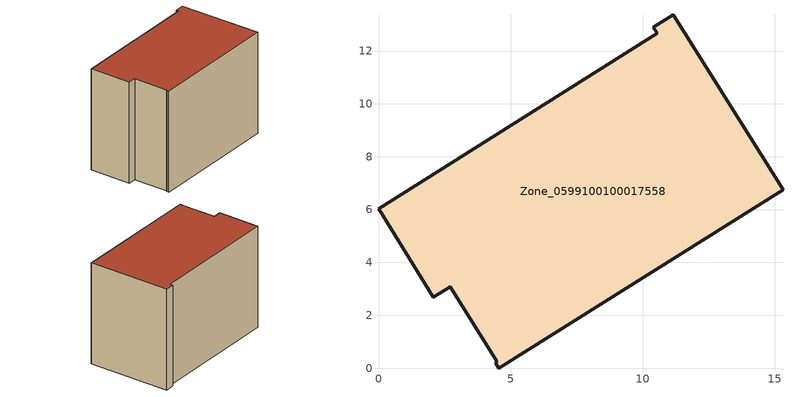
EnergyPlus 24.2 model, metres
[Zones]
Zone_0599100100017558
 floor ground (C_G): 10.41,12.9 11.15,13.37 15.31,6.76 4.56,0 4.44,0.19 4.47,0.27 2.72,3.08 2.06,2.68 0,6.04 10.55,12.67 z0
 wall outside (C_F): 2.72,3.08 4.47,0.27 4.44,0.19 4.56,0 15.31,6.76 11.15,13.37 10.41,12.9 10.55,12.67 0,6.04 2.06,2.68 2.72,3.08 z0:9.63
 roof outside (C_R): 10.55,12.67 0,6.04 2.06,2.68 2.72,3.08 4.47,0.27 4.44,0.19 4.56,0 15.31,6.76 11.15,13.37 10.41,12.9 z9.63
[BUILDING]
Pand.0599100100017558: North Axis=0; Terrain=City; Loads Convergence Tolerance Value=0.04; Temperature Convergence Tolerance Value=0.4; Solar Distribution=FullExterior; Maximum Number of Warmup Days=25; Minimum Number of Warmup Days=1
[Site:Location]
Rotterdam.The.Hague.AP_ZH_NLD Design_Conditions: Latitude=51.96; Longitude=4.45; Time Zone=1; Elevation=-4.5
[SITE:GROUNDTEMPERATURE:BUILDINGSURFACE]
18, 18, 18, 18, 18, 18, 18, 18, 18, 18, 18, 18
[MATERIAL] Thermal Absorptance=0.9; Solar Absorptance=0.7; Visible Absorptance=0.7
Name | Roughness | Thickness | Conductivity | Density | Specific Heat
G.TI.2015-2018 | MediumSmooth | 0.15 | 0.0428571 | 540 | 1210
F.TI.2015-2018 | Rough | 0.3 | 0.0666667 | 1920 | 840
R.TI.2015-2018 | MediumRough | 0.2 | 0.0333333 | 1500 | 1000
[CONSTRUCTION]
C_G: G.TI.2015-2018
C_F: F.TI.2015-2018
C_R: R.TI.2015-2018
[ZONE]
Zone_0599100100017558: Type=1; Multiplier=1; Ceiling Height=Autocalculate; Volume=Autocalculate; Floor Area=autocalculate; Part of Total Floor Area=Yes
[ZONEINFILTRATION:DESIGNFLOWRATE]
Infil_Zone_0599100100017558: Zone or ZoneList or Space or SpaceList=Zone_0599100100017558; Schedule=AlwaysOn; Design Flow Rate Calculation Method=Flow/Area; Flow Rate per Floor Area=0.0015; Constant Term Coefficient=1; Temperature Term Coefficient=0; Velocity Term Coefficient=0; Velocity Squared Term Coefficient=0
[HVACTEMPLATE:ZONE:IDEALLOADSAIRSYSTEM]
Zone_0599100100017558: Maximum Heating Supply Air Temperature=50; Minimum Cooling Supply Air Temperature=13; Maximum Heating Supply Air Humidity Ratio=0.0156; Minimum Cooling Supply Air Humidity Ratio=0.0077; Heating Limit=NoLimit; Cooling Limit=NoLimit; Dehumidification Control Type=ConstantSensibleHeatRatio; Cooling Sensible Heat Ratio=0.7; Dehumidification Setpoint=60; Humidification Control Type=None; Humidification Setpoint=30; Outdoor Air Method=None; Outdoor Air Flow Rate per Person=0.00944; Outdoor Air Flow Rate per Zone Floor Area=0; Outdoor Air Flow Rate per Zone=0; Demand Controlled Ventilation Type=None; Outdoor Air Economizer Type=NoEconomizer; Heat Recovery Type=None; Sensible Heat Recovery Effectiveness=0.7; Latent Heat Recovery Effectiveness=0.65
[ZONECONTROL:THERMOSTAT]
ThermostatControl_Zone_0599100100017558: Zone or ZoneList=Zone_0599100100017558; Control Type Schedule=DualSetpointControlType; Control 1=Thermostat_Zone_0599100100017558; Temperature Difference Between Cutout And Setpoint=0
[THERMOSTATSETPOINT:DUALSETPOINT]
Thermostat_Zone_0599100100017558: Heating Setpoint Temperature Schedule=HeatingSetpoint_Zone_0599100100017558; Cooling Setpoint Temperature Schedule=CoolingSetpoint_Zone_0599100100017558
[SCHEDULE:COMPACT]
HeatingSetpoint_Zone_0599100100017558: Through: 12/31, For: AllDays, Until: 24:00, 21
CoolingSetpoint_Zone_0599100100017558: Through: 12/31, For: AllDays, Until: 24:00, 24
DualSetpointControlType: Through: 12/31, For: AllDays, Until: 24:00, 4
AlwaysOn: Through: 12/31, For: AllDays, Until: 24:00, 1
